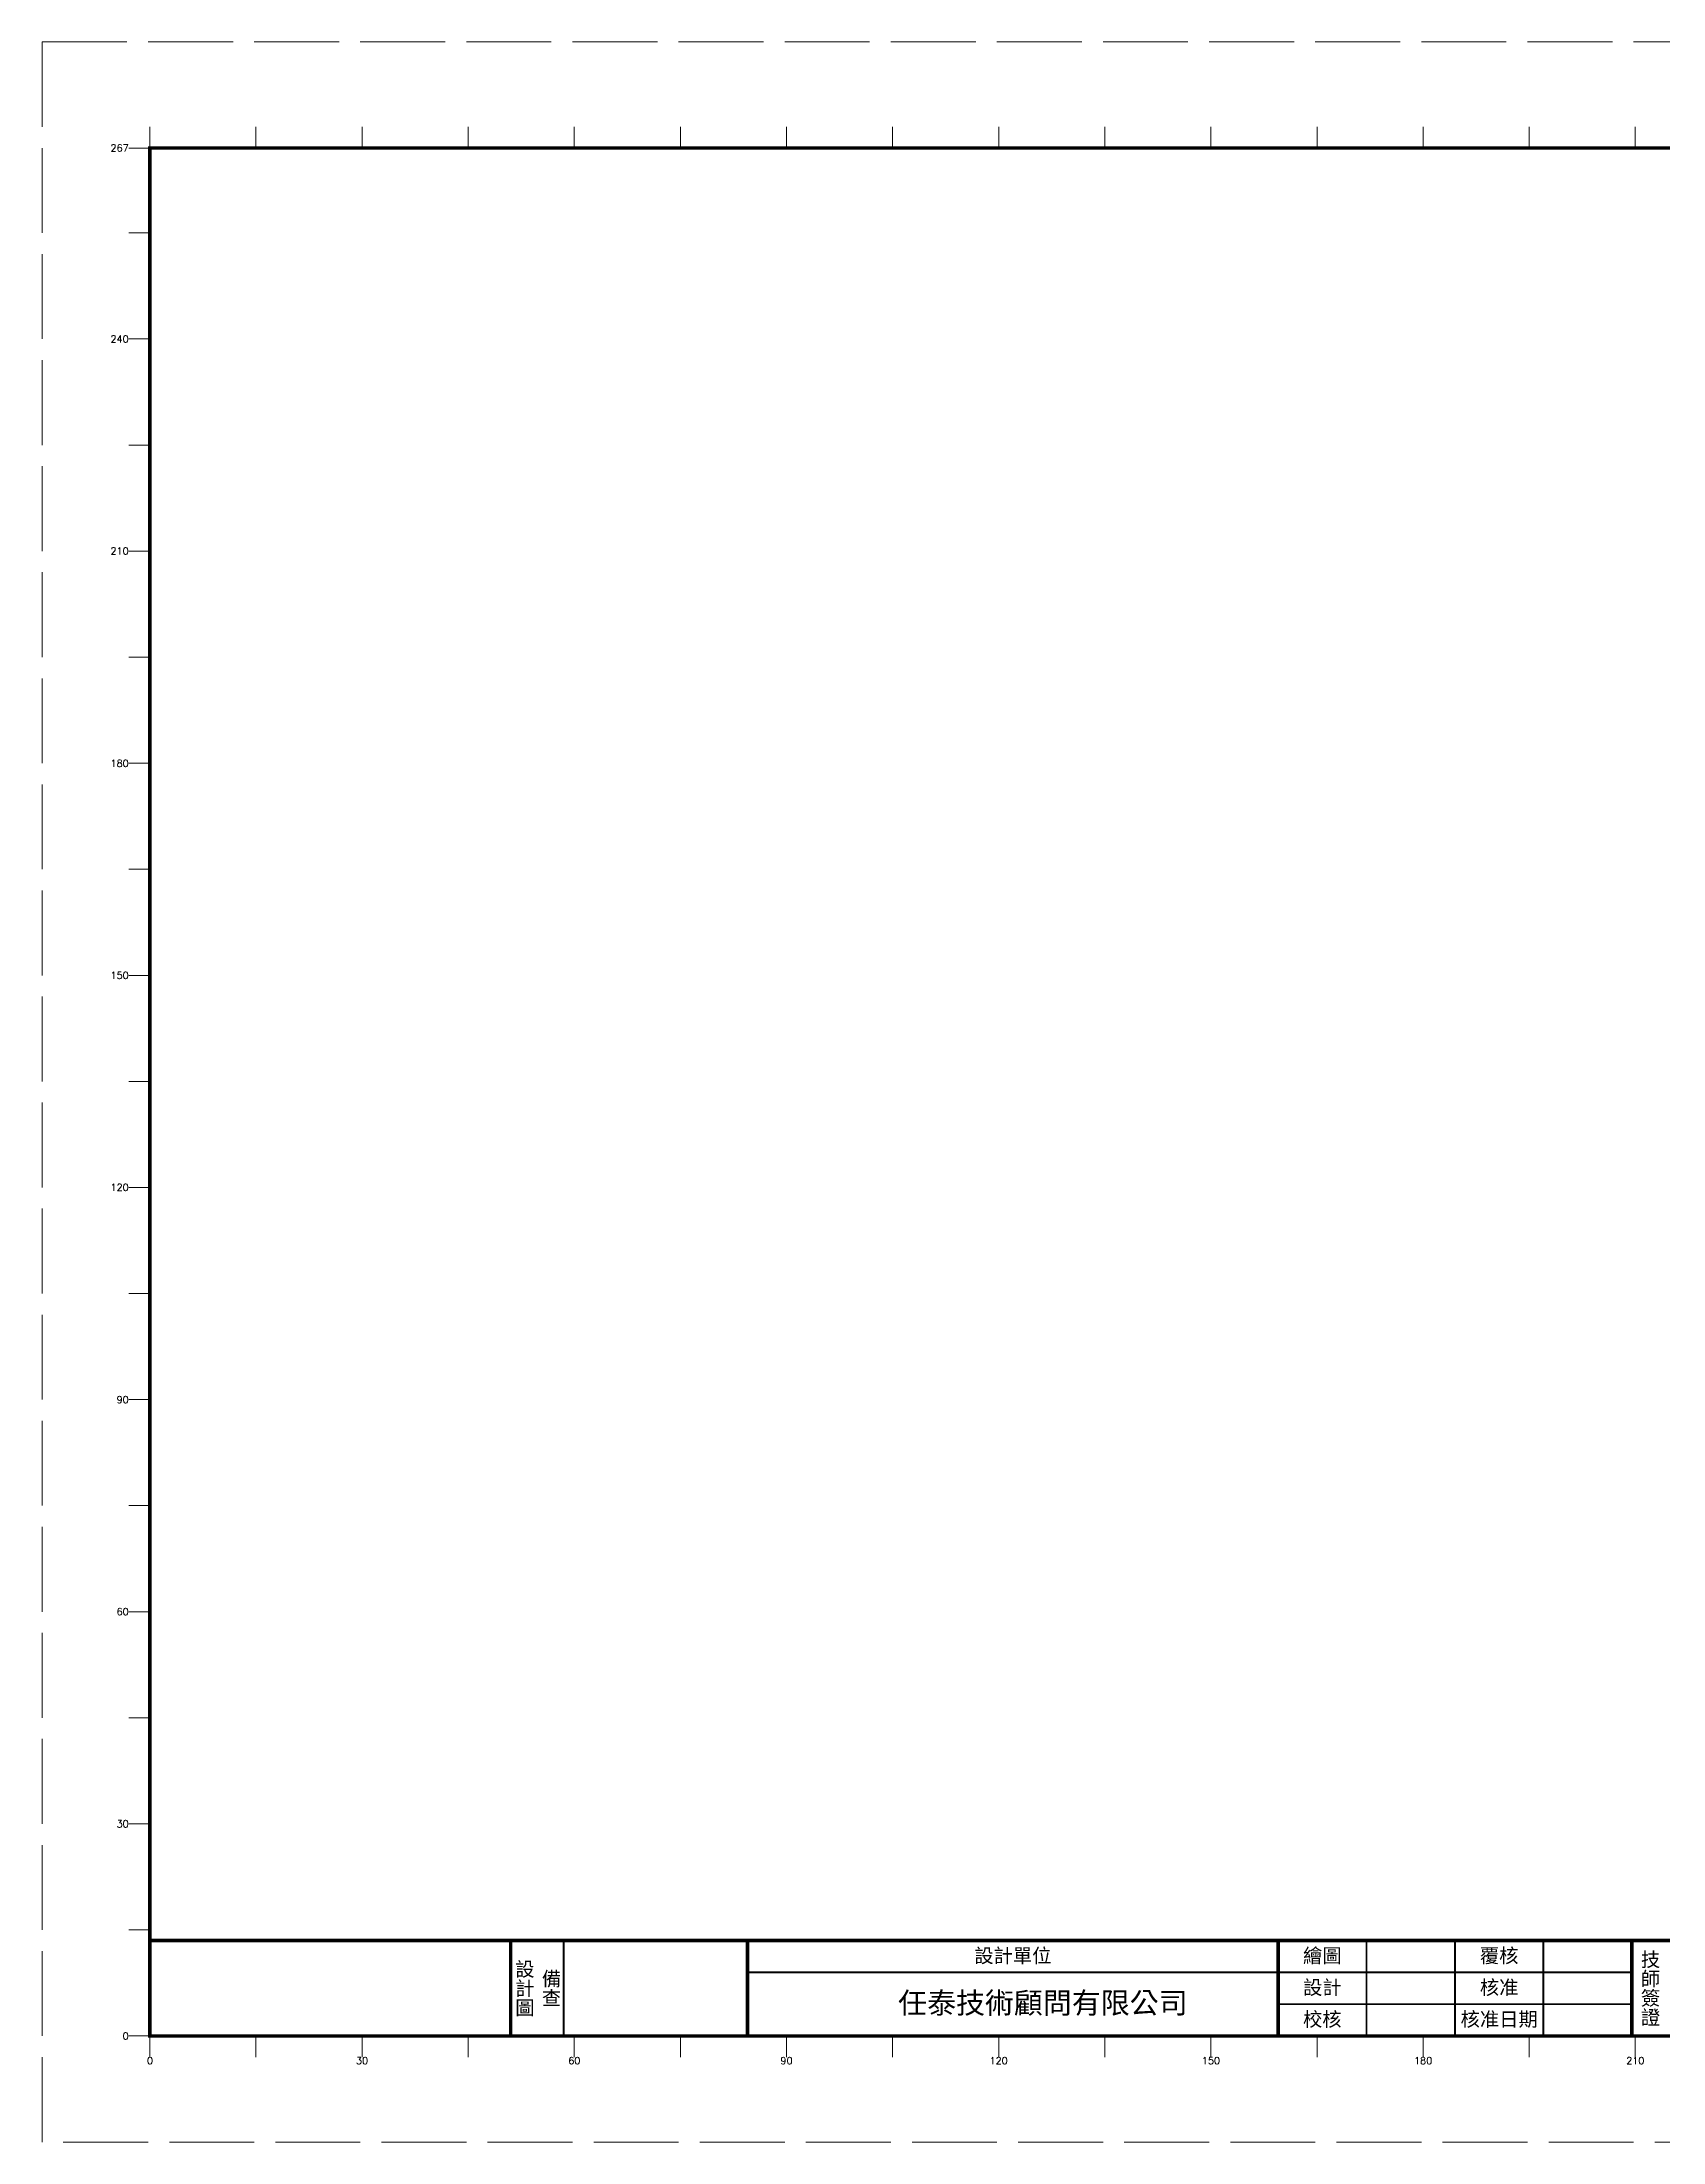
# Model space of a CAD drawing. Extents: x 0 to 420, y 0 to 297.
# Drawn here: x 0 to 229.2, y 0 to 297 of the extents above; entities that cross this region are included whole.
import ezdxf

# ---------------------------------------------------------------- set-up
doc = ezdxf.new("R2010")
doc.units = 0
doc.header["$MEASUREMENT"] = 0
doc.linetypes.add('ACAD_ISO02W100', pattern=[15, 12, -3])
doc.layers.add('一、1.基本-圖框', color=7, linetype='Continuous', lineweight=20)
doc.layers.add('一、4.基本-隱藏', color=9, linetype='ACAD_ISO02W100', lineweight=20, plot=False)
doc.styles.add('圖框', font='kaiu.ttf', dxfattribs={"height": 2})

msp = doc.modelspace()

# ---------------------------------------------------------------- linework, layer by layer
at = {"layer": '一、1.基本-圖框', "const_width": 0.5}
for points in [[(15.25, 282), (405.25, 282), (405.25, 15), (15.25, 15)], [(15.25, 28.5), (66.25, 28.5), (66.25, 15), (15.25, 15)], [(66.25, 28.5), (99.75, 28.5), (99.75, 15), (66.25, 15)], [(99.75, 28.5), (174.75, 28.5), (174.75, 15), (99.75, 15)], [(174.75, 28.5), (224.75, 28.5), (224.75, 15), (174.75, 15)], [(224.75, 28.5), (254.75, 28.5), (254.75, 15), (224.75, 15)]]:
    msp.add_lwpolyline(points, close=True, dxfattribs=at)
at = {"layer": '一、1.基本-圖框'}
for points in [[(15.25, 282), (15.25, 285)], [(30.25, 282), (30.25, 285)], [(45.25, 282), (45.25, 285)], [(60.25, 282), (60.25, 285)], [(75.25, 282), (75.25, 285)], [(90.25, 282), (90.25, 285)], [(105.25, 282), (105.25, 285)], [(120.25, 282), (120.25, 285)], [(135.25, 282), (135.25, 285)], [(150.25, 282), (150.25, 285)], [(165.25, 282), (165.25, 285)], [(180.25, 282), (180.25, 285)], [(195.25, 282), (195.25, 285)], [(210.25, 282), (210.25, 285)], [(225.25, 282), (225.25, 285)], [(15.25, 282), (12.25, 282)], [(15.25, 270), (12.25, 270)], [(15.25, 255), (12.25, 255)], [(15.25, 240), (12.25, 240)], [(15.25, 225), (12.25, 225)], [(15.25, 210), (12.25, 210)], [(15.25, 195), (12.25, 195)], [(15.25, 180), (12.25, 180)], [(15.25, 165), (12.25, 165)], [(15.25, 150), (12.25, 150)], [(15.25, 135), (12.25, 135)], [(15.25, 120), (12.25, 120)], [(15.25, 105), (12.25, 105)], [(15.25, 90), (12.25, 90)], [(15.25, 75), (12.25, 75)], [(15.25, 60), (12.25, 60)], [(15.25, 45), (12.25, 45)], [(15.25, 30), (12.25, 30)], [(15.25, 15), (12.25, 15)], [(15.25, 15), (15.25, 12)], [(30.25, 15), (30.25, 12)], [(45.25, 15), (45.25, 12)], [(60.25, 15), (60.25, 12)], [(75.25, 15), (75.25, 12)], [(90.25, 15), (90.25, 12)], [(105.25, 15), (105.25, 12)], [(120.25, 15), (120.25, 12)], [(135.25, 15), (135.25, 12)], [(150.25, 15), (150.25, 12)], [(165.25, 15), (165.25, 12)], [(180.25, 15), (180.25, 12)], [(195.25, 15), (195.25, 12)], [(210.25, 15), (210.25, 12)], [(225.25, 15), (225.25, 12)]]:
    msp.add_lwpolyline(points, dxfattribs=at)
at = {"layer": '一、1.基本-圖框', "const_width": 0.25}
for points in [[(73.75, 15), (73.75, 28.5)], [(187.25, 15), (187.25, 28.5)], [(199.75, 28.5), (199.75, 15)], [(212.25, 28.5), (212.25, 15)], [(99.75, 24), (174.75, 24)], [(174.75, 24), (224.75, 24)], [(174.75, 19.5), (224.75, 19.5)]]:
    msp.add_lwpolyline(points, dxfattribs=at)
at = {"layer": '一、4.基本-隱藏'}
msp.add_lwpolyline([(0, 297), (420, 297), (420, 0), (0, 0)], close=True, dxfattribs=at)

# ---------------------------------------------------------------- texts
at = {"layer": '一、1.基本-圖框', "style": '圖框'}
for s, width, insert, char_height, attachment_point in [('{\\Fromans|c136;267}', 1.29905, (12.25, 282), 1, 6), ('{\\Fromans|c136;240}', 1.29905, (12.25, 255), 1, 6), ('{\\Fromans|c136;210}', 1.29905, (12.25, 225), 1, 6), ('{\\Fromans|c136;180}', 1.29905, (12.25, 195), 1, 6), ('{\\Fromans|c136;150}', 1.29905, (12.25, 165), 1, 6), ('{\\Fromans|c136;120}', 1.29905, (12.25, 135), 1, 6), ('{\\Fromans|c136;90}', 1.29905, (12.25, 105), 1, 6), ('{\\Fromans|c136;60}', 1.29905, (12.25, 75), 1, 6), ('{\\Fromans|c136;30}', 1.29905, (12.25, 45), 1, 6), ('設計單位', 65.57535, (137.25, 26.25), 2, 5), ('繪圖', 8.86318, (181, 26.25), 2, 5), ('覆核', 8.86318, (206, 26.25), 2, 5), ('任泰技術顧問有限公司', 41.64624, (141.495, 19.5), 3, 5), ('設計', 8.86318, (181, 21.75), 2, 5), ('核准', 8.86318, (206, 21.75), 2, 5), ('校核', 8.86318, (181, 17.25), 2, 5), ('核准日期', 11.5908, (206, 17.25), 2, 5), ('{\\Fromans|c136;0}', 1.29905, (12.25, 15), 1, 6), ('{\\Fromans|c136;0}', 1.29905, (15.25, 12), 1, 2), ('{\\Fromans|c136;30}', 1.29905, (45.25, 12), 1, 2), ('{\\Fromans|c136;60}', 1.29905, (75.25, 12), 1, 2), ('{\\Fromans|c136;90}', 1.29905, (105.25, 12), 1, 2), ('{\\Fromans|c136;120}', 1.29905, (135.25, 12), 1, 2), ('{\\Fromans|c136;150}', 1.29905, (165.25, 12), 1, 2), ('{\\Fromans|c136;180}', 1.29905, (195.25, 12), 1, 2), ('{\\Fromans|c136;210}', 1.29905, (225.25, 12), 1, 2)]:
    msp.add_mtext_dynamic_manual_height_columns(s, width=width, gutter_width=10, heights=[0], dxfattribs=dict(at, insert=insert, char_height=char_height, attachment_point=attachment_point))
at = {"layer": '一、1.基本-圖框', "char_height": 2, "attachment_point": 5, "rotation": 270, "style": '圖框'}
for s, width, insert in [('{\\f@DFKai-SB|b0|i0|c136|p65;技師簽證}', 11.00178, (227.25, 21.75)), ('{\\f@DFKai-SB|b0|i0|c136|p65;設計圖}', 9.84991, (68.125, 21.75)), ('{\\f@DFKai-SB|b0|i0|c136|p65;備查}', 5.89016, (71.875, 21.75))]:
    msp.add_mtext_dynamic_manual_height_columns(s, width=width, gutter_width=10, heights=[0], dxfattribs=dict(at, insert=insert))

doc.saveas('drawing.dxf')
